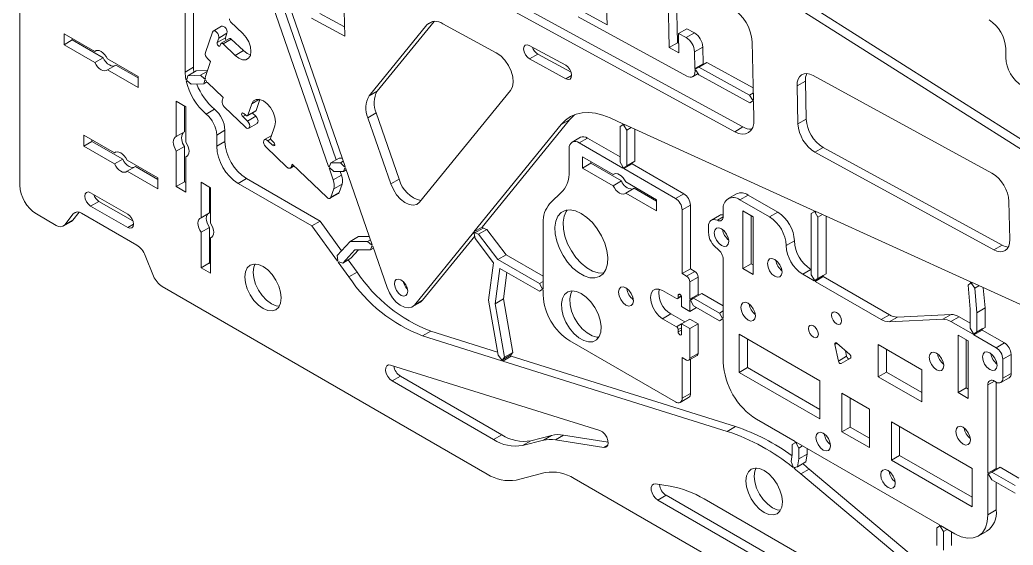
# Model space of a CAD drawing. Header units: millimetres. Extents: x 0 to 415, y 0 to 292.
# Drawn here: x 331.24 to 352.47, y 116.66 to 127.9 of the extents above; entities that cross this region are included whole.
import ezdxf

# ---------------------------------------------------------------- set-up
doc = ezdxf.new("R2010")
doc.units = ezdxf.units.MM

msp = doc.modelspace()

# ---------------------------------------------------------------- linework, layer by layer
at = {"color": 7, "linetype": 'Continuous', "lineweight": 15}
for p, q in [((334.948, 131.228), (334.948, 126.884)), ((334.7712, 131.126), (334.7712, 126.7819)), ((337.5049, 130.6263), (346.6923, 125.6092)), ((337.3281, 130.5243), (346.5155, 125.5072)), ((338.1798, 127.5474), (338.1332, 129.5659)), ((353.5356, 124.5564), (345.6885, 129.5374)), ((353.4755, 124.8088), (345.8653, 129.6394)), ((345.1188, 127.3078), (345.0911, 128.5073)), ((345.2956, 127.4098), (345.2679, 128.6093)), ((331.2356, 128.2993), (331.2356, 124.3597)), ((337.8355, 124.7619), (336.5821, 128.3825)), ((337.9975, 124.9066), (336.8211, 128.3048)), ((336.9352, 128.3824), (338.1886, 124.7618)), ((337.6497, 128.0354), (338.1752, 127.7485)), ((343.2562, 128.0839), (343.7864, 127.7944)), ((343.7864, 127.7944), (343.7775, 128.1791)), ((335.7417, 127.8581), (335.9999, 127.6096)), ((337.473, 127.9334), (338.1798, 127.5474)), ((340.0884, 127.8674), (338.8758, 126.3773)), ((343.1718, 127.9626), (345.4959, 126.6934)), ((335.3525, 127.6388), (335.2014, 127.2032)), ((335.5463, 127.7629), (335.3696, 127.6609)), ((335.6634, 127.6117), (335.4866, 127.5097)), ((335.6298, 127.5149), (335.6634, 127.6117)), ((339.9318, 127.7902), (338.699, 126.2752)), ((341.4193, 127.1929), (340.2778, 127.8163)), ((345.3143, 127.6078), (345.4911, 127.7098)), ((345.3143, 127.6078), (345.3238, 127.1958)), ((345.4769, 127.519), (345.3143, 127.6078)), ((345.4769, 127.519), (345.6536, 127.6211)), ((345.6536, 127.6211), (345.4911, 127.7098)), ((332.8364, 127.2243), (332.1796, 127.6035)), ((332.1796, 127.6035), (332.1796, 127.3667)), ((332.3564, 127.4687), (332.1796, 127.3667)), ((332.3564, 127.4687), (332.3564, 127.5014)), ((332.3564, 127.4687), (333.0131, 127.0896)), ((335.6298, 127.5149), (335.4531, 127.4129)), ((335.4531, 127.4129), (335.4866, 127.5097)), ((335.7189, 127.5001), (335.5421, 127.3981)), ((335.7551, 127.4891), (335.5783, 127.387)), ((335.7551, 127.4891), (336.0133, 127.2405)), ((345.1188, 127.3078), (345.2956, 127.4098)), ((345.3191, 127.3969), (345.2956, 127.4098)), ((346.9189, 126.1762), (346.89, 127.4265)), ((332.8364, 126.9875), (332.1796, 127.3667)), ((332.8691, 127.2432), (332.8364, 127.2243)), ((335.5336, 127.387), (335.5201, 127.3483)), ((335.5783, 127.387), (335.8365, 127.1384)), ((336.0133, 127.2405), (335.8365, 127.1384)), ((342.1253, 127.3532), (342.9029, 126.9286)), ((345.3238, 127.1958), (345.1188, 127.3078)), ((345.6583, 127.2157), (345.8351, 127.3178)), ((345.6666, 126.8601), (345.6583, 127.2157)), ((345.8433, 126.9621), (345.8351, 127.3178)), ((352.3085, 127.096), (352.3084, 127.2872)), ((333.0131, 127.0896), (332.8364, 126.9875)), ((333.7636, 126.6891), (333.1068, 127.0682)), ((335.3132, 127.0095), (335.2013, 126.6868)), ((335.2461, 127.0741), (335.3132, 127.0095)), ((342.132, 127.0637), (342.3088, 127.1657)), ((342.132, 127.0637), (342.9095, 126.6391)), ((342.3088, 127.1657), (343.0188, 126.778)), ((345.923, 126.9881), (345.7462, 126.886)), ((346.9126, 126.4477), (345.923, 126.9881)), ((333.1068, 126.8314), (333.2836, 126.9335)), ((333.7636, 126.4523), (333.1068, 126.8314)), ((333.2836, 126.9335), (333.7636, 126.6564)), ((334.948, 126.884), (334.7712, 126.7819)), ((335.0041, 126.8053), (334.8273, 126.7032)), ((335.2458, 126.8152), (335.0041, 126.8053)), ((335.0988, 126.7144), (335.2389, 126.7953)), ((345.8433, 126.9621), (345.6666, 126.8601)), ((345.6666, 126.8601), (345.6878, 126.8485)), ((345.6671, 126.8353), (345.6883, 126.8237)), ((345.6679, 126.8037), (345.6671, 126.8353)), ((345.7462, 126.886), (345.6878, 126.8485)), ((345.6883, 126.8237), (345.75, 126.7206)), ((345.7462, 126.886), (346.8359, 126.2909)), ((345.8433, 126.9621), (345.8612, 126.9524)), ((333.7636, 126.6891), (333.7636, 126.4523)), ((334.807, 126.6374), (334.7859, 126.6253)), ((334.8035, 126.626), (334.7859, 126.6253)), ((334.8118, 126.5985), (334.7913, 126.5977)), ((334.8273, 126.7032), (334.8035, 126.626)), ((334.8127, 126.5961), (334.8118, 126.5985)), ((334.8127, 126.5961), (334.8941, 126.5207)), ((334.8273, 126.7032), (335.0988, 126.7144)), ((335.1801, 126.639), (335.0988, 126.7144)), ((335.1655, 126.5319), (335.1895, 126.6095)), ((335.2336, 126.5712), (335.1655, 126.5319)), ((335.1985, 126.6496), (335.1801, 126.639)), ((335.1801, 126.639), (335.1809, 126.6368)), ((335.1989, 126.6472), (335.1809, 126.6368)), ((335.2009, 126.637), (335.1809, 126.6368)), ((335.2101, 126.6096), (335.1895, 126.6095)), ((335.246, 126.5577), (335.5814, 126.2349)), ((345.6161, 126.6837), (345.732, 126.7506)), ((345.75, 126.7206), (346.8398, 126.1255)), ((348.026, 126.5888), (347.8492, 126.4867)), ((348.026, 126.5888), (348.0447, 125.7768)), ((352.0156, 124.6199), (348.193, 126.7074)), ((334.8941, 126.5207), (335.1655, 126.5319)), ((338.699, 126.2752), (338.8758, 126.3773)), ((339.7814, 123.9968), (341.7267, 126.3874)), ((346.8359, 126.2909), (346.9151, 126.3367)), ((347.8492, 126.4867), (347.8679, 125.6747)), ((334.7853, 126.0421), (334.5803, 126.1604)), ((334.5803, 126.1604), (334.5803, 125.4021)), ((335.559, 126.1704), (335.5814, 126.2349)), ((336.2847, 125.9592), (336.3674, 126.1976)), ((346.8976, 126.1878), (346.8359, 126.2909)), ((346.8398, 126.1255), (346.8982, 126.163)), ((346.9016, 126.1612), (346.8398, 126.1255)), ((346.8976, 126.1878), (346.9183, 126.1997)), ((346.8976, 126.1878), (346.9189, 126.1762)), ((346.8982, 126.163), (346.9194, 126.1514)), ((346.9282, 125.7719), (346.9194, 126.1514)), ((334.757, 126.0584), (334.757, 125.5041)), ((334.7853, 125.2837), (334.7853, 126.0421)), ((335.219, 125.8845), (335.3958, 125.9866)), ((336.0564, 125.6055), (335.6037, 126.0413)), ((336.0994, 125.8461), (336.2762, 125.9482)), ((336.1079, 125.8572), (336.1941, 126.1056)), ((336.2847, 125.9592), (336.1079, 125.8572)), ((336.0006, 125.8314), (336.1012, 125.7345)), ((336.023, 125.8959), (336.0632, 125.8572)), ((336.1012, 125.7345), (336.278, 125.8366)), ((336.2048, 125.907), (336.278, 125.8366)), ((338.8537, 125.9071), (338.677, 125.8051)), ((338.677, 125.8051), (339.1673, 124.3888)), ((338.8537, 125.9071), (339.3441, 124.4908)), ((341.1187, 123.4661), (342.9866, 125.7615)), ((342.8098, 125.6595), (342.9866, 125.7615)), ((343.8528, 125.8018), (344.1255, 125.6776)), ((347.8679, 125.6747), (348.0447, 125.7768)), ((334.757, 125.5041), (334.5803, 125.4021)), ((335.6197, 125.5379), (335.4429, 125.4358)), ((335.6197, 125.5379), (335.6197, 125.2991)), ((336.1288, 125.5834), (336.3056, 125.6854)), ((336.5976, 125.3858), (336.6838, 125.6343)), ((340.9419, 123.364), (342.8098, 125.6595)), ((344.1255, 125.6544), (344.0654, 125.6197)), ((344.0654, 125.6197), (344.0654, 124.858)), ((344.1255, 125.6544), (344.1255, 125.6776)), ((344.1467, 125.6421), (344.1467, 125.6679)), ((344.1467, 125.6679), (348.2125, 123.8167)), ((344.1467, 125.6421), (344.1717, 125.6566)), ((344.2068, 125.538), (344.1467, 125.6421)), ((344.3061, 125.5954), (344.2068, 125.538)), ((344.2068, 125.538), (344.2068, 124.7763)), ((344.3836, 124.8784), (344.3836, 125.5601)), ((346.5155, 125.5072), (346.6923, 125.6092)), ((332.6004, 125.1962), (332.6004, 125.433)), ((333.2571, 125.0539), (332.6004, 125.433)), ((332.7771, 125.2983), (332.6004, 125.1962)), ((332.7771, 125.331), (332.7771, 125.2983)), ((332.7771, 125.2983), (333.4339, 124.9191)), ((335.4429, 125.4358), (335.4429, 125.197)), ((335.6197, 125.2991), (335.4429, 125.197)), ((336.6096, 125.4205), (336.4648, 125.3369)), ((336.5372, 125.3148), (336.6378, 125.218)), ((336.6199, 125.3213), (336.6602, 125.2825)), ((343.2165, 125.3865), (343.0397, 125.2844)), ((343.3665, 125.3716), (343.1897, 125.2696)), ((343.3665, 125.3716), (344.0654, 124.9682)), ((333.2571, 124.8171), (332.6004, 125.1962)), ((333.2898, 125.0728), (333.2571, 125.0539)), ((334.757, 125.1918), (334.5803, 125.0898)), ((334.5803, 125.0898), (334.5803, 124.3314)), ((334.757, 125.1918), (334.757, 124.4334)), ((336.9452, 124.75), (336.4924, 125.1858)), ((342.9776, 124.6466), (342.9776, 125.1471)), ((344.1255, 124.7294), (343.1897, 125.2696)), ((348.4077, 125.1701), (348.2309, 125.0681)), ((348.2309, 125.0681), (352.0534, 122.9807)), ((348.4077, 125.1701), (352.2302, 123.0827)), ((333.4339, 124.9191), (333.2571, 124.8171)), ((334.1843, 124.5186), (333.5276, 124.8978)), ((334.818, 124.9903), (334.7853, 124.9714)), ((334.7853, 124.213), (334.7853, 124.9714)), ((338.0581, 124.9416), (337.8814, 124.8395)), ((338.0581, 124.9416), (338.1264, 124.9415)), ((338.089, 124.8394), (338.1496, 124.8744)), ((343.9181, 124.5878), (343.2614, 124.9669)), ((343.2614, 124.7301), (343.2614, 124.9669)), ((343.4382, 124.8649), (343.4382, 124.8322)), ((344.0654, 124.858), (344.1255, 124.7539)), ((344.2068, 124.7763), (344.3836, 124.8784)), ((344.3836, 124.8784), (344.3235, 124.8437)), ((333.7043, 124.763), (333.5276, 124.661)), ((334.1843, 124.2818), (333.5276, 124.661)), ((333.7043, 124.763), (334.1843, 124.4859)), ((337.0176, 124.7279), (337.0984, 124.7746)), ((337.0346, 124.7499), (337.057, 124.8145)), ((337.057, 124.8145), (337.7948, 124.1042)), ((337.8592, 124.7756), (337.8355, 124.7619)), ((337.8355, 124.7619), (337.8545, 124.7619)), ((337.845, 124.7346), (337.8639, 124.7346)), ((337.9346, 124.4758), (337.845, 124.7346)), ((337.8814, 124.8395), (337.8545, 124.7619)), ((337.8639, 124.7346), (337.9446, 124.6569)), ((338.089, 124.8394), (337.8814, 124.8395)), ((338.1522, 124.6569), (337.9446, 124.6569)), ((338.1113, 124.5778), (338.084, 124.6569)), ((338.1696, 124.7618), (338.089, 124.8394)), ((338.1522, 124.6569), (338.1791, 124.7344)), ((338.2128, 124.6919), (338.1522, 124.6569)), ((338.1696, 124.7618), (338.1854, 124.771)), ((338.1696, 124.7618), (338.1886, 124.7618)), ((338.1791, 124.7344), (338.1981, 124.7344)), ((338.1981, 124.7344), (338.7697, 123.0833)), ((343.4382, 124.8322), (343.2614, 124.7301)), ((343.9181, 124.351), (343.2614, 124.7301)), ((343.4382, 124.8322), (344.0949, 124.453)), ((344.1255, 124.7294), (344.1255, 124.7539)), ((344.3235, 124.8437), (344.1467, 124.7416)), ((344.1467, 124.7171), (344.3235, 124.8192)), ((344.1467, 124.7416), (344.2068, 124.7763)), ((344.1467, 124.7171), (344.1467, 124.7416)), ((345.2519, 124.0791), (344.1467, 124.7171)), ((344.3235, 124.8192), (344.3235, 124.8437)), ((344.3235, 124.8192), (345.4287, 124.1812)), ((334.1843, 124.2818), (334.1843, 124.5186)), ((334.757, 124.4334), (334.5803, 124.3314)), ((334.757, 124.4334), (334.7853, 124.4171)), ((335.1092, 124.4262), (335.1092, 123.6678)), ((335.1092, 124.4262), (335.3142, 124.3078)), ((336.0793, 124.503), (335.9026, 124.4009)), ((336.0793, 124.503), (337.6521, 123.595)), ((337.9346, 124.4758), (338.1113, 124.5778)), ((339.1673, 124.3888), (339.3441, 124.4908)), ((343.9509, 124.6067), (343.9181, 124.5878)), ((344.0949, 124.453), (343.9181, 124.351)), ((344.8453, 124.0525), (344.1886, 124.4317)), ((334.5803, 124.3314), (334.7853, 124.213)), ((335.286, 123.7699), (335.286, 124.3241)), ((335.3142, 124.3078), (335.3142, 123.5494)), ((335.9026, 124.4009), (337.4753, 123.493)), ((337.8843, 124.1042), (337.946, 124.2822)), ((338.1228, 124.3842), (337.946, 124.2822)), ((338.0611, 124.2063), (338.1228, 124.3842)), ((342.5605, 123.9636), (342.8406, 124.2427)), ((344.3654, 124.2969), (344.1886, 124.1949)), ((344.3654, 124.2969), (344.8453, 124.0198)), ((332.7485, 124.2008), (333.5412, 123.7432)), ((332.7485, 123.915), (332.9253, 124.0171)), ((333.653, 123.5969), (332.9253, 124.0171)), ((337.8672, 124.0822), (338.044, 124.1842)), ((337.8843, 124.1042), (338.0611, 124.2063)), ((344.8453, 123.8157), (344.1886, 124.1949)), ((344.8453, 123.8157), (344.8453, 124.0525)), ((345.2519, 124.0791), (345.4287, 124.1812)), ((346.5531, 124.1765), (346.3763, 124.0744)), ((346.8031, 124.1517), (346.6263, 124.0497)), ((347.2627, 123.6823), (346.6263, 124.0497)), ((347.4395, 123.7843), (346.8031, 124.1517)), ((352.3973, 123.2013), (352.3786, 124.0133)), ((333.5412, 123.4574), (332.7485, 123.915)), ((345.5701, 123.9362), (345.3933, 123.8342)), ((345.3933, 122.4705), (345.3933, 123.8342)), ((345.5701, 122.5726), (345.5701, 123.9362)), ((346.2728, 123.8455), (346.2728, 123.7005)), ((346.6935, 123.8108), (346.6935, 122.5778)), ((346.9127, 123.6843), (346.6935, 123.8108)), ((348.2125, 123.7935), (348.1524, 123.7588)), ((348.2125, 123.7935), (348.2125, 123.8167)), ((348.2337, 123.8071), (351.5564, 122.2942)), ((348.2337, 123.7813), (348.2337, 123.8071)), ((348.2337, 123.7813), (348.2587, 123.7957)), ((331.5892, 123.7473), (332.0139, 123.5021)), ((332.1639, 123.4873), (332.3407, 123.5893)), ((332.1944, 123.5142), (332.3756, 123.7486)), ((332.1944, 123.5142), (332.3712, 123.6163)), ((332.3712, 123.6163), (332.5009, 123.7841)), ((332.5561, 123.7607), (333.7336, 123.0809)), ((335.286, 123.7699), (335.1092, 123.6678)), ((337.6521, 123.595), (337.4753, 123.493)), ((337.6521, 123.595), (338.1139, 122.9588)), ((346.1935, 123.7174), (346.0167, 123.6154)), ((346.8703, 123.7088), (346.8703, 122.6799)), ((346.9127, 122.4513), (346.9127, 123.6843)), ((347.2627, 123.6823), (347.4395, 123.7843)), ((348.1524, 123.7588), (348.1524, 122.4461)), ((348.2938, 123.6772), (348.2337, 123.7813)), ((348.3931, 123.7345), (348.2938, 123.6772)), ((348.2938, 123.6772), (348.2938, 122.3644)), ((348.4706, 122.4665), (348.4706, 123.6992)), ((335.1092, 123.3555), (335.286, 123.4575)), ((335.286, 122.6992), (335.286, 123.4575)), ((337.4753, 123.493), (338.0237, 122.7373)), ((340.9419, 123.364), (341.1187, 123.4661)), ((340.9599, 123.3404), (340.9419, 123.364)), ((340.9599, 123.3404), (341.1366, 123.4425)), ((341.2196, 123.4155), (341.0429, 123.3135)), ((341.1366, 123.4425), (341.1187, 123.4661)), ((341.1366, 123.4425), (341.2196, 123.4155)), ((341.6321, 122.8719), (341.2196, 123.4155)), ((342.4235, 122.1427), (342.4235, 123.5596)), ((345.9546, 123.478), (345.9546, 123.3555)), ((335.1092, 123.3555), (335.1092, 122.5971)), ((335.3142, 123.2371), (335.3469, 123.256)), ((335.3142, 123.2371), (335.3142, 122.4787)), ((338.2979, 123.161), (338.0203, 122.856)), ((338.4747, 123.2631), (338.2979, 123.161)), ((338.6701, 123.1609), (338.2979, 123.161)), ((338.4747, 123.2631), (338.7075, 123.263)), ((338.6701, 123.1609), (338.7307, 123.1959)), ((338.7507, 123.0833), (338.6701, 123.1609)), ((339.6687, 121.7993), (340.9305, 123.35)), ((339.8455, 121.9014), (340.9582, 123.2688)), ((340.9484, 123.3265), (340.9305, 123.35)), ((340.9484, 123.3264), (340.9484, 123.3265)), ((340.9484, 123.3264), (340.9665, 123.2201)), ((341.0429, 123.3135), (340.9599, 123.3404)), ((340.9665, 123.2201), (341.3585, 122.7034)), ((341.0429, 123.3135), (341.4553, 122.7698)), ((347.7931, 123.1719), (347.6163, 123.0699)), ((338.3937, 122.9785), (338.1368, 122.6961)), ((338.3136, 122.7981), (338.4776, 122.9784)), ((338.7333, 122.9783), (338.3937, 122.9785)), ((338.7333, 122.9783), (338.7602, 123.0559)), ((338.7939, 123.0133), (338.7333, 122.9783)), ((338.7507, 123.0833), (338.7665, 123.0924)), ((338.7697, 123.0833), (338.7507, 123.0833)), ((338.7792, 123.0559), (338.7602, 123.0559)), ((338.7792, 123.0559), (339.0853, 122.1717)), ((352.0534, 122.9807), (352.2302, 123.0827)), ((333.9141, 122.8604), (334.0953, 122.4169)), ((338.0203, 122.856), (338.0357, 122.7505)), ((338.0358, 122.7505), (338.0237, 122.7373)), ((338.0358, 122.7505), (338.0357, 122.7505)), ((338.0533, 122.7265), (338.0412, 122.7133)), ((338.0412, 122.7133), (338.0599, 122.7241)), ((338.0533, 122.7265), (338.1368, 122.6961)), ((338.1368, 122.6961), (338.3136, 122.7981)), ((338.255, 122.7643), (338.4458, 122.5014)), ((341.6321, 122.8719), (341.4553, 122.7698)), ((341.4553, 122.7698), (342.3422, 122.2579)), ((342.4235, 122.415), (341.6321, 122.8719)), ((346.2728, 122.7656), (346.2728, 121.5106)), ((335.286, 122.6992), (335.1092, 122.5971)), ((335.1092, 122.5971), (335.3142, 122.4787)), ((335.3142, 122.6828), (335.286, 122.6992)), ((338.0412, 122.7133), (338.269, 122.3994)), ((341.3585, 122.7034), (341.2538, 121.9028)), ((341.4964, 122.5829), (341.3975, 121.8268)), ((341.4964, 122.5829), (342.3422, 122.0946)), ((345.5701, 122.5726), (345.3933, 122.4705)), ((345.4853, 122.4175), (345.662, 122.5195)), ((345.5701, 122.5726), (345.662, 122.5195)), ((346.8703, 122.6799), (346.6935, 122.5778)), ((346.6935, 122.5778), (346.9127, 122.4513)), ((346.8703, 122.6799), (346.9127, 122.6554)), ((348.1466, 122.5596), (347.9698, 122.4575)), ((348.1524, 122.5563), (348.1466, 122.5596)), ((338.4458, 122.5014), (338.269, 122.3994)), ((341.5742, 121.9288), (341.6483, 122.4951)), ((342.3422, 122.2579), (342.4235, 122.3048)), ((345.3933, 122.4705), (345.4853, 122.4175)), ((345.7327, 122.397), (345.556, 122.295)), ((345.7327, 122.0265), (345.7327, 122.397)), ((348.2125, 122.3175), (347.9698, 122.4575)), ((348.1524, 122.4461), (348.2125, 122.342)), ((348.2125, 122.3175), (348.2125, 122.342)), ((348.4105, 122.4318), (348.2337, 122.3297)), ((348.2337, 122.3052), (348.4105, 122.4073)), ((348.2337, 122.3297), (348.2938, 122.3644)), ((348.2337, 122.3052), (348.2337, 122.3297)), ((349.6482, 121.4886), (348.2337, 122.3052)), ((348.2938, 122.3644), (348.4706, 122.4665)), ((348.4706, 122.4665), (348.4105, 122.4318)), ((348.4105, 122.4073), (348.4105, 122.4318)), ((349.8249, 121.5907), (348.4105, 122.4073)), ((334.2758, 122.1964), (341.2283, 118.1828)), ((342.4013, 122.1555), (342.3422, 122.2579)), ((342.4033, 122.1299), (342.3422, 122.0946)), ((342.3422, 122.0946), (342.4023, 122.1293)), ((342.4235, 122.1684), (342.4013, 122.1555)), ((342.4235, 122.1427), (342.4013, 122.1555)), ((342.4235, 122.1182), (342.4023, 122.1304)), ((342.4023, 122.1304), (342.4023, 122.1293)), ((342.4023, 122.1293), (342.4033, 122.1299)), ((342.4235, 122.0114), (342.4235, 122.1182)), ((345.2731, 121.9379), (344.9761, 122.1094)), ((345.556, 121.9244), (345.556, 122.295)), ((351.5586, 122.2685), (351.5052, 122.2231)), ((351.5052, 122.2231), (351.5501, 121.7079)), ((351.5586, 122.2685), (351.5564, 122.2942)), ((351.5775, 122.2846), (354.1975, 121.0917)), ((351.5797, 122.259), (351.5775, 122.2846)), ((351.5797, 122.259), (351.6036, 122.2727)), ((351.5797, 122.259), (351.6036, 122.2727)), ((351.6458, 122.1591), (351.5797, 122.259)), ((351.5797, 122.259), (351.5797, 122.259)), ((351.7372, 122.2119), (351.6458, 122.1591)), ((351.6458, 122.1591), (351.6915, 121.6349)), ((351.8683, 121.737), (351.8306, 122.1694)), ((339.6687, 121.7993), (339.8455, 121.9014)), ((339.8, 121.8623), (339.8455, 121.9014)), ((341.2538, 121.9028), (341.4601, 120.7284)), ((341.5742, 121.9288), (341.3975, 121.8268)), ((341.7748, 120.7867), (341.5742, 121.9288)), ((345.2981, 121.9355), (345.3772, 121.9811)), ((345.3085, 122.0073), (345.3085, 121.9583)), ((345.3792, 121.9665), (345.3792, 121.7642)), ((345.7327, 122.0265), (345.556, 121.9244)), ((345.5772, 121.9122), (345.556, 121.9244)), ((345.5772, 121.8877), (345.556, 121.8999)), ((345.556, 121.6622), (345.556, 121.8999)), ((345.6373, 121.9469), (345.5772, 121.9122)), ((345.5772, 121.8877), (345.6373, 121.7836)), ((345.8141, 122.049), (345.6373, 121.9469)), ((346.1915, 121.627), (345.6373, 121.9469)), ((345.754, 122.0143), (345.7327, 122.0265)), ((345.8141, 122.049), (346.2728, 121.7842)), ((339.6232, 121.7602), (339.8, 121.8623)), ((341.3975, 121.8268), (341.598, 120.6847)), ((345.3792, 121.7642), (345.556, 121.6622)), ((345.7018, 121.7464), (345.556, 121.6622)), ((346.1915, 121.4637), (345.6373, 121.7836)), ((346.1915, 121.627), (346.2728, 121.6739)), ((351.5501, 121.7079), (351.5501, 121.3011)), ((351.8683, 121.737), (351.6915, 121.6349)), ((351.8683, 121.3215), (351.8683, 121.737)), ((345.1529, 121.6072), (344.9761, 121.5051)), ((345.2731, 121.3337), (344.9761, 121.5051)), ((345.1529, 121.6072), (345.4483, 121.4367)), ((345.556, 121.4988), (345.3792, 121.3968)), ((345.7327, 121.3968), (345.556, 121.4988)), ((346.2516, 121.5229), (346.1915, 121.627)), ((346.1915, 121.4637), (346.2516, 121.4984)), ((346.2516, 121.4984), (346.1915, 121.4637)), ((346.2728, 121.5351), (346.2516, 121.5229)), ((346.2728, 121.5106), (346.2516, 121.5229)), ((346.2728, 121.4861), (346.2516, 121.4984)), ((346.2728, 121.4861), (346.2728, 120.5793)), ((349.6482, 121.4886), (349.8249, 121.5907)), ((349.9931, 121.5428), (349.8163, 121.4407)), ((350.9671, 121.4947), (349.8163, 121.4407)), ((351.1438, 121.5967), (349.9931, 121.5428)), ((350.9671, 121.4947), (351.1438, 121.5967)), ((351.312, 121.5488), (351.1352, 121.4467)), ((351.5501, 121.4113), (351.312, 121.5488)), ((351.6915, 121.6349), (351.6915, 121.2195)), ((340.0215, 121.2403), (339.8448, 121.1382)), ((340.0215, 121.2403), (341.4487, 120.7929)), ((345.3085, 121.2724), (345.3085, 121.2235)), ((345.3792, 121.3968), (345.3792, 121.1826)), ((345.3792, 121.3968), (345.556, 121.2947)), ((345.7327, 121.3968), (345.556, 121.2947)), ((345.556, 120.6619), (345.556, 121.2947)), ((345.7327, 120.764), (345.7327, 121.3968)), ((351.6102, 121.1725), (351.1352, 121.4467)), ((351.5501, 121.3011), (351.6102, 121.197)), ((351.6314, 121.1848), (351.8082, 121.2868)), ((351.6314, 121.1603), (351.8082, 121.2623)), ((351.6915, 121.2195), (351.8683, 121.3215)), ((351.8683, 121.3215), (351.8082, 121.2868)), ((351.8082, 121.2623), (351.8082, 121.2868)), ((352.2832, 120.9881), (351.8082, 121.2623)), ((339.8448, 121.1382), (341.5369, 120.6078)), ((342.9892, 121.0316), (345.2519, 119.7253)), ((346.6122, 121.1754), (346.6122, 120.3589)), ((348.3375, 120.1794), (346.6122, 121.1754)), ((346.789, 121.0734), (346.789, 120.4609)), ((351.5089, 121.031), (351.2897, 121.1575)), ((351.2897, 121.1575), (351.2897, 119.9245)), ((351.4665, 121.0554), (351.4665, 120.0266)), ((351.5089, 119.798), (351.5089, 121.031)), ((351.6102, 121.1725), (351.6102, 121.197)), ((351.6314, 121.1848), (351.6915, 121.2195)), ((351.6314, 121.1603), (351.6314, 121.1848)), ((352.1064, 120.8861), (351.6314, 121.1603)), ((348.6594, 120.9574), (348.7326, 120.5997)), ((348.9759, 120.7402), (348.7027, 120.9824)), ((348.9094, 120.7017), (348.885, 120.8208)), ((349.582, 120.2636), (349.582, 120.952)), ((349.582, 120.952), (350.5154, 120.4131)), ((349.7588, 120.3657), (349.7588, 120.8499)), ((352.1064, 120.8861), (352.2832, 120.9881)), ((341.4601, 120.7284), (341.5319, 120.6345)), ((341.5321, 120.6344), (341.5319, 120.6345)), ((341.5321, 120.6344), (341.5369, 120.6078)), ((341.7295, 120.7302), (341.5528, 120.6281)), ((341.5528, 120.6281), (341.598, 120.6847)), ((341.5528, 120.6281), (341.5575, 120.6013)), ((341.5575, 120.6013), (341.7343, 120.7033)), ((341.5575, 120.6013), (346.3582, 119.0963)), ((341.598, 120.6847), (341.7748, 120.7867)), ((341.7748, 120.7867), (341.7295, 120.7302)), ((341.7295, 120.7302), (341.7343, 120.7033)), ((341.7343, 120.7033), (346.5349, 119.1984)), ((345.3933, 120.6741), (345.4853, 120.6211)), ((345.3933, 119.807), (345.3933, 120.6741)), ((345.5353, 120.6161), (345.712, 120.7182)), ((345.556, 120.6619), (345.7327, 120.764)), ((345.5701, 119.909), (345.5701, 120.6363)), ((348.7326, 120.5997), (348.9094, 120.7017)), ((348.7917, 120.5472), (348.9917, 120.6627)), ((352.4246, 120.7432), (352.2478, 120.6411)), ((352.2478, 120.2329), (352.2478, 120.6411)), ((352.4246, 120.3349), (352.4246, 120.7432)), ((343.6367, 119.1119), (339.1619, 120.5147)), ((346.789, 120.4609), (346.6122, 120.3589)), ((346.789, 120.4609), (348.3375, 119.567)), ((350.5154, 120.4131), (350.5154, 119.7248)), ((339.3702, 120.2761), (339.1934, 120.174)), ((339.3702, 120.2761), (341.5401, 119.0234)), ((346.6122, 120.3589), (348.3375, 119.3629)), ((348.3375, 119.3629), (348.3375, 120.1794)), ((349.582, 120.2636), (349.7588, 120.3657)), ((350.5154, 119.7248), (349.582, 120.2636)), ((350.5154, 119.9289), (349.7588, 120.3657)), ((352.2064, 120.1413), (352.3832, 120.2433)), ((352.2478, 120.2329), (352.4246, 120.3349)), ((339.1934, 120.174), (341.3633, 118.9214)), ((351.4665, 120.0266), (351.2897, 119.9245)), ((351.4665, 120.0266), (351.5089, 120.0021)), ((351.9296, 118.2027), (351.9296, 120.0899)), ((352.071, 120.1716), (352.1064, 120.1512)), ((352.1064, 118.3048), (352.1064, 120.1512)), ((345.3519, 119.7154), (345.5287, 119.8175)), ((345.3933, 119.807), (345.5701, 119.909)), ((349.3947, 119.5732), (348.8078, 119.912)), ((348.8078, 119.912), (348.8078, 119.0873)), ((348.9845, 119.81), (348.9845, 119.1894)), ((351.2897, 119.9245), (351.5089, 119.798)), ((349.3947, 118.7485), (349.3947, 119.5732)), ((346.9799, 119.3546), (347.8055, 118.8779)), ((346.3582, 119.0963), (346.5349, 119.1984)), ((348.9845, 119.1894), (348.8078, 119.0873)), ((348.9845, 119.1894), (349.3947, 118.9526)), ((351.5902, 118.3017), (349.8649, 119.2977)), ((349.8649, 119.2977), (349.8649, 118.4811)), ((350.0417, 119.1956), (350.0417, 118.5832)), ((341.3633, 118.9214), (341.5401, 119.0234)), ((341.983, 118.7944), (342.4255, 118.9069)), ((342.1598, 118.8965), (342.6023, 119.0089)), ((342.4255, 118.9069), (342.6023, 119.0089)), ((342.8593, 119.0175), (342.6825, 118.9155)), ((342.6825, 118.9155), (343.7166, 118.7531)), ((342.8593, 119.0175), (343.809, 118.8684)), ((348.8078, 119.0873), (349.3947, 118.7485)), ((342.1598, 118.8965), (341.983, 118.7944)), ((347.8055, 118.8535), (347.7454, 118.8187)), ((347.7454, 118.8187), (347.7454, 118.6013)), ((347.8055, 118.8779), (347.8055, 118.8535)), ((347.8267, 118.8657), (350.8959, 117.0939)), ((347.8267, 118.8657), (347.8267, 118.8412)), ((347.8267, 118.8412), (347.8479, 118.8535)), ((347.8868, 118.7371), (347.8267, 118.8412)), ((347.9682, 118.7841), (347.8868, 118.7371)), ((347.8868, 118.7371), (347.8868, 118.5055)), ((348.0636, 118.6076), (348.0636, 118.729)), ((347.7454, 118.6013), (347.7202, 118.4484)), ((347.8868, 118.5055), (347.8596, 118.3401)), ((348.0636, 118.6076), (347.8868, 118.5055)), ((348.0363, 118.4421), (348.0636, 118.6076)), ((350.0417, 118.5832), (349.8649, 118.4811)), ((349.8649, 118.4811), (351.5902, 117.4851)), ((350.0417, 118.5832), (351.5902, 117.6892)), ((347.7202, 118.4484), (347.7691, 118.34)), ((347.7691, 118.34), (347.7663, 118.3226)), ((347.7871, 118.3062), (347.8364, 118.3346)), ((347.79, 118.3237), (347.7871, 118.3062)), ((347.79, 118.3237), (347.8596, 118.3401)), ((347.8596, 118.3401), (348.0363, 118.4421)), ((348.1097, 118.2893), (347.9329, 118.1872)), ((348.1097, 118.2893), (350.7036, 116.1076)), ((351.5902, 117.4851), (351.5902, 118.3017)), ((352.1064, 118.3048), (351.9296, 118.2027)), ((352.1877, 118.3272), (352.0109, 118.2252)), ((352.1276, 118.2925), (352.1064, 118.3048)), ((352.1877, 118.3272), (352.5919, 118.0939)), ((342.4664, 118.213), (341.848, 118.0558)), ((351.205, 113.3991), (343.0861, 118.086)), ((347.9329, 118.1872), (350.7118, 115.85)), ((351.9508, 118.1905), (351.9296, 118.2027)), ((351.9508, 118.166), (351.9296, 118.1782)), ((351.9296, 117.3137), (351.9296, 118.1782)), ((352.0109, 118.2252), (351.9508, 118.1905)), ((351.9508, 118.166), (352.0109, 118.0619)), ((352.5106, 117.9367), (352.0109, 118.2252)), ((352.5106, 117.7734), (352.0109, 118.0619)), ((345.1398, 117.9214), (344.8242, 117.971)), ((352.1064, 117.4157), (352.1064, 118.0068)), ((345.0493, 117.7284), (344.8725, 117.6263)), ((345.0493, 117.7284), (349.5555, 115.127)), ((348.4257, 116.1723), (345.8654, 117.6503)), ((344.8725, 117.6263), (349.4186, 115.0019)), ((351.9296, 117.3137), (352.1064, 117.4157)), ((350.8959, 117.0694), (350.8358, 117.0347)), ((350.8358, 117.0347), (350.8358, 116.6538)), ((350.8959, 117.0939), (350.8959, 117.0694)), ((350.9171, 117.0817), (351.2225, 116.9054)), ((350.9171, 117.0817), (350.9171, 117.0572)), ((350.9383, 117.0694), (350.9171, 117.0572)), ((350.9772, 116.9531), (350.9171, 117.0572)), ((351.0585, 117), (350.9772, 116.9531)), ((350.9772, 116.9531), (350.9772, 116.5525)), ((351.154, 116.6545), (351.154, 116.9449)), ((351.7225, 116.8558), (351.8993, 116.9579))]:
    msp.add_line(p, q, dxfattribs=at)
at = {"color": 8, "linetype": 'Continuous', "lineweight": 15}
for p, q in [((340.0608, 127.8646), (339.9318, 127.7902)), ((345.6679, 126.8037), (345.692, 126.8176)), ((342.9095, 126.6391), (343.0299, 126.7086)), ((336.3573, 126.1998), (336.1941, 126.1056)), ((336.0565, 125.8636), (336.0006, 125.8314)), ((336.6003, 125.3513), (336.5372, 125.3148)), ((336.6825, 125.2438), (336.6378, 125.218)), ((337.0346, 124.7499), (337.0905, 124.7822)), ((332.4447, 123.7885), (332.3756, 123.7486)), ((346.1455, 123.6115), (346.2721, 123.6846)), ((333.5412, 123.4574), (333.6649, 123.5288)), ((345.3085, 122.0073), (345.3438, 122.0277)), ((345.3085, 121.9583), (345.3721, 121.9951)), ((345.3792, 121.3949), (345.2731, 121.3337)), ((345.3085, 121.2724), (345.3792, 121.3133)), ((345.3085, 121.2235), (345.3792, 121.2643)), ((348.6594, 120.9574), (348.7027, 120.9824)), ((352.0711, 120.1716), (351.9296, 120.0899)), ((343.7166, 118.7531), (343.8011, 118.8019))]:
    msp.add_line(p, q, dxfattribs=at)
at = {"color": 7, "linetype": 'Continuous', "lineweight": 15, "flags": 128}
for points in [[(335.4866, 127.5097), (335.4901, 127.5393), (335.4828, 127.5742), (335.4659, 127.6092), (335.4419, 127.6388), (335.4146, 127.6586), (335.388, 127.6655), (335.3662, 127.6586), (335.3525, 127.6388)], [(335.5463, 127.7629), (335.5647, 127.7676), (335.5914, 127.7606), (335.6187, 127.7408), (335.6427, 127.7112), (335.6596, 127.6763), (335.6669, 127.6413), (335.6634, 127.6117)], [(335.9999, 127.6096), (336.0716, 127.5252), (336.1282, 127.426), (336.1643, 127.3218), (336.1763, 127.2227), (336.1631, 127.1383), (336.1258, 127.0771), (336.0683, 127.0449), (335.996, 127.0449), (335.9162, 127.0771), (335.8365, 127.1384)], [(335.5201, 127.3483), (335.5133, 127.3384), (335.5024, 127.335), (335.4891, 127.3384), (335.4754, 127.3483), (335.4634, 127.3631), (335.455, 127.3806), (335.4513, 127.3981), (335.4531, 127.4129)], [(335.5783, 127.387), (335.5715, 127.3927), (335.5646, 127.3969), (335.5578, 127.3995), (335.5513, 127.4004), (335.5454, 127.3995), (335.5404, 127.3969), (335.5364, 127.3927), (335.5336, 127.387)], [(332.8364, 127.2243), (332.8634, 127.2413), (332.8961, 127.247), (332.9328, 127.241), (332.9716, 127.2238), (333.0104, 127.1963), (333.0471, 127.1598), (333.0798, 127.1163), (333.1068, 127.0682)], [(336.0133, 127.2405), (336.093, 127.1792), (336.1663, 127.1485)], [(341.4193, 127.1929), (341.5142, 127.1262), (341.6029, 127.0342), (341.6789, 126.9236), (341.7366, 126.8025), (341.772, 126.6797), (341.7823, 126.5642), (341.7668, 126.4643), (341.7267, 126.3874)], [(342.1253, 127.3532), (342.0782, 127.368), (342.0388, 127.3586), (342.0131, 127.3263), (342.005, 127.276), (342.0157, 127.2154), (342.0436, 127.1538), (342.0844, 127.1005), (342.132, 127.0637)], [(333.1068, 126.8314), (333.0798, 126.8144), (333.0471, 126.8088), (333.0104, 126.8147), (332.9716, 126.8319), (332.9328, 126.8595), (332.8961, 126.8959), (332.8634, 126.9394), (332.8364, 126.9875)], [(333.0131, 127.0896), (333.0401, 127.0415), (333.0729, 126.998), (333.1096, 126.9615), (333.1484, 126.934), (333.1871, 126.9168), (333.2239, 126.9108), (333.2509, 126.9146)], [(342.9095, 126.6391), (342.9566, 126.6242), (342.996, 126.6337), (343.0218, 126.666), (343.0299, 126.7163), (343.0192, 126.7768), (342.9913, 126.8385), (342.9504, 126.8917), (342.9029, 126.9286)], [(345.4959, 126.6934), (345.5303, 126.6786), (345.5632, 126.6722), (345.5933, 126.6746), (345.6195, 126.6857), (345.6407, 126.7051), (345.6562, 126.7319), (345.6654, 126.7652), (345.6679, 126.8037)], [(347.8492, 126.4867), (347.8541, 126.5637), (347.8724, 126.6303), (347.9034, 126.684), (347.9459, 126.7227), (347.9983, 126.7449), (348.0585, 126.7497), (348.1243, 126.7371), (348.193, 126.7074)], [(336.1941, 126.1056), (336.2313, 126.1669), (336.2889, 126.1991), (336.3611, 126.199), (336.441, 126.1668), (336.5206, 126.1055), (336.5923, 126.0212), (336.6489, 125.922), (336.685, 125.8178), (336.697, 125.7186), (336.6838, 125.6343)], [(336.0006, 125.8314), (335.9886, 125.8462), (335.9801, 125.8637), (335.9765, 125.8811), (335.9782, 125.8959), (335.9851, 125.9058), (335.996, 125.9093), (336.0093, 125.9058), (336.023, 125.8959)], [(342.8098, 125.6595), (342.9025, 125.7543), (343.009, 125.8284), (343.1279, 125.8806), (343.2578, 125.9103), (343.397, 125.9173), (343.5438, 125.9013), (343.6964, 125.8627), (343.8528, 125.8018)], [(336.0564, 125.6055), (336.0838, 125.5857), (336.1104, 125.5787), (336.1322, 125.5856), (336.1459, 125.6054), (336.1493, 125.635), (336.1421, 125.67), (336.1252, 125.7049), (336.1012, 125.7345)], [(336.0632, 125.8572), (336.07, 125.8515), (336.0769, 125.8473), (336.0837, 125.8447), (336.0902, 125.8438), (336.0961, 125.8447), (336.1011, 125.8473), (336.1051, 125.8515), (336.1079, 125.8572)], [(336.278, 125.8366), (336.3019, 125.807), (336.3188, 125.772), (336.3261, 125.7371), (336.3227, 125.7075), (336.309, 125.6877), (336.3056, 125.6854)], [(342.9866, 125.7615), (343.0793, 125.8564), (343.0937, 125.8683)], [(346.9282, 125.7719), (346.9223, 125.6795), (346.9003, 125.5996), (346.8631, 125.5352), (346.8121, 125.4888), (346.7492, 125.4621), (346.677, 125.4563), (346.5981, 125.4715), (346.5155, 125.5072)], [(334.5803, 125.4021), (334.5521, 125.3872), (334.5308, 125.3617), (334.5176, 125.3269), (334.5131, 125.2847), (334.5176, 125.2373), (334.5308, 125.1873), (334.5521, 125.1372), (334.5803, 125.0898)], [(334.7853, 124.9714), (334.8135, 124.9863), (334.8348, 125.0118), (334.848, 125.0466), (334.8525, 125.0888), (334.848, 125.1361), (334.8348, 125.1862), (334.8135, 125.2362), (334.7853, 125.2837)], [(336.5372, 125.3148), (336.5098, 125.3346), (336.4832, 125.3416), (336.4614, 125.3347), (336.4477, 125.3149), (336.4443, 125.2853), (336.4515, 125.2503), (336.4685, 125.2154), (336.4924, 125.1858)], [(336.6602, 125.2825), (336.6722, 125.2677), (336.6806, 125.2503), (336.6843, 125.2328), (336.6825, 125.218), (336.6757, 125.2081), (336.6648, 125.2046), (336.6515, 125.2081), (336.6378, 125.218)], [(333.2571, 125.0539), (333.2841, 125.0709), (333.3168, 125.0765), (333.3535, 125.0706), (333.3923, 125.0534), (333.4311, 125.0258), (333.4678, 124.9894), (333.5006, 124.9459), (333.5276, 124.8978)], [(333.4339, 124.9191), (333.4609, 124.871), (333.4936, 124.8276), (333.5303, 124.7911), (333.5691, 124.7635), (333.6079, 124.7463), (333.6446, 124.7404), (333.6716, 124.7441)], [(333.5276, 124.661), (333.5006, 124.644), (333.4678, 124.6383), (333.4311, 124.6443), (333.3923, 124.6615), (333.3535, 124.689), (333.3168, 124.7255), (333.2841, 124.769), (333.2571, 124.8171)], [(336.9452, 124.75), (336.9587, 124.7386), (336.9726, 124.7302), (336.9862, 124.725), (336.9992, 124.7232), (337.0109, 124.725), (337.021, 124.7301), (337.029, 124.7386), (337.0346, 124.7499)], [(344.1886, 124.4317), (344.1616, 124.4798), (344.1289, 124.5232), (344.0921, 124.5597), (344.0534, 124.5873), (344.0146, 124.6045), (343.9779, 124.6104), (343.9451, 124.6047), (343.9181, 124.5878)], [(332.7485, 123.915), (332.7011, 123.9532), (332.661, 124.0074), (332.6342, 124.0692), (332.6247, 124.1293), (332.6342, 124.1786), (332.661, 124.2094), (332.7011, 124.2172), (332.7485, 124.2008)], [(339.7814, 123.9968), (339.7215, 123.9493), (339.6451, 123.9322), (339.5576, 123.9467), (339.4649, 123.9917), (339.3736, 124.0642), (339.2898, 124.1591), (339.2194, 124.2698), (339.1673, 124.3888)], [(343.9181, 124.351), (343.9451, 124.3029), (343.9779, 124.2594), (344.0146, 124.2229), (344.0534, 124.1954), (344.0921, 124.1782), (344.1289, 124.1722), (344.1616, 124.1779), (344.1886, 124.1949)], [(337.7948, 124.1042), (337.8084, 124.0929), (337.8222, 124.0844), (337.8359, 124.0792), (337.8488, 124.0775), (337.8606, 124.0792), (337.8706, 124.0844), (337.8786, 124.0929), (337.8843, 124.1042)], [(343.2367, 123.7589), (343.3583, 123.6734), (343.4742, 123.5614), (343.579, 123.4281), (343.6678, 123.2797), (343.7365, 123.1231), (343.7817, 122.9658), (343.8015, 122.815), (343.7949, 122.6777), (343.7622, 122.5605), (343.7049, 122.4688), (343.6257, 122.4069), (343.5283, 122.3776), (343.4173, 122.3824), (343.2978, 122.421), (343.1755, 122.4916), (343.056, 122.5909), (342.945, 122.7143), (342.8476, 122.856), (342.7685, 123.0094), (342.7112, 123.1673), (342.6784, 123.3223), (342.6718, 123.4671), (342.6916, 123.5951), (342.7369, 123.7002), (342.8055, 123.7775), (342.8943, 123.8233), (342.9991, 123.8357), (343.1151, 123.8138), (343.2367, 123.7589)], [(343.7151, 122.481), (343.7051, 122.4796), (343.5941, 122.4844), (343.4746, 122.523), (343.3523, 122.5936), (343.2328, 122.693), (343.1218, 122.8164), (343.0244, 122.9581), (342.9452, 123.1114), (342.8879, 123.2693), (342.8552, 123.4243), (342.8486, 123.5692), (342.8684, 123.6971), (342.9136, 123.8022), (342.935, 123.8324)], [(332.3712, 123.6163), (332.3556, 123.5999), (332.3407, 123.5893)], [(333.5412, 123.7432), (333.5885, 123.705), (333.6287, 123.6508), (333.6555, 123.589), (333.6649, 123.5288), (333.6555, 123.4796), (333.6287, 123.4487), (333.5885, 123.4409), (333.5412, 123.4574)], [(335.1092, 123.6678), (335.081, 123.6529), (335.0597, 123.6274), (335.0465, 123.5926), (335.042, 123.5504), (335.0465, 123.5031), (335.0597, 123.453), (335.081, 123.4029), (335.1092, 123.3555)], [(335.286, 123.4575), (335.2578, 123.505), (335.2365, 123.5551), (335.2233, 123.6051), (335.2188, 123.6525), (335.2233, 123.6947), (335.2365, 123.7294), (335.2533, 123.751)], [(346.1455, 123.6115), (346.1073, 123.625), (346.071, 123.6294), (346.038, 123.6246), (346.0094, 123.6107), (345.986, 123.5882), (345.9688, 123.5579), (345.9581, 123.5207), (345.9546, 123.478)], [(346.2728, 123.7005), (346.2704, 123.6721), (346.2633, 123.6473), (346.2518, 123.6271), (346.2362, 123.6121), (346.2171, 123.6028), (346.1951, 123.5996), (346.171, 123.6025), (346.1455, 123.6115)], [(335.3142, 123.2371), (335.3424, 123.252), (335.3637, 123.2775), (335.3769, 123.3123), (335.3814, 123.3545), (335.3769, 123.4018), (335.3637, 123.4519), (335.3424, 123.502), (335.3142, 123.5494)], [(346.2339, 123.0718), (346.1744, 123.1198), (346.1239, 123.1879), (346.0902, 123.2657), (346.0783, 123.3413), (346.0902, 123.4032), (346.1239, 123.442), (346.1744, 123.4518), (346.2339, 123.4311), (346.2934, 123.383), (346.3439, 123.315), (346.3776, 123.2372), (346.3894, 123.1616), (346.3776, 123.0997), (346.3439, 123.0609), (346.2934, 123.0511), (346.2339, 123.0718)], [(352.3973, 123.2013), (352.3924, 123.1243), (352.3741, 123.0577), (352.3431, 123.004), (352.3005, 122.9653), (352.2482, 122.9431), (352.188, 122.9383), (352.1222, 122.951), (352.0534, 122.9807)], [(347.3723, 122.4146), (347.3128, 122.4626), (347.2623, 122.5307), (347.2286, 122.6085), (347.2168, 122.684), (347.2286, 122.746), (347.2623, 122.7848), (347.3128, 122.7946), (347.3723, 122.7739), (347.4319, 122.7258), (347.4823, 122.6578), (347.516, 122.58), (347.5279, 122.5044), (347.516, 122.4425), (347.4823, 122.4037), (347.4319, 122.3939), (347.3723, 122.4146)], [(336.0457, 122.3994), (336.0589, 122.2756), (336.0978, 122.1448), (336.1596, 122.0161), (336.2401, 121.8983), (336.3339, 121.7992), (336.4346, 121.7258), (336.5352, 121.683), (336.629, 121.6737), (336.7096, 121.6986), (336.7714, 121.756), (336.8102, 121.8418), (336.8235, 121.9504), (336.8102, 122.0743), (336.7714, 122.205), (336.7096, 122.3337), (336.629, 122.4516), (336.5352, 122.5506), (336.4346, 122.624), (336.3339, 122.6668), (336.2401, 122.6761), (336.1596, 122.6512), (336.0978, 122.5939), (336.0589, 122.508), (336.0457, 122.3994)], [(336.2626, 122.677), (336.2357, 122.6101), (336.2224, 122.5015), (336.2357, 122.3776), (336.2745, 122.2469), (336.3363, 122.1182), (336.4169, 122.0003), (336.5107, 121.9013), (336.6113, 121.8279), (336.712, 121.7851), (336.7833, 121.7749)], [(339.3819, 122.337), (339.3281, 122.354), (339.2831, 122.3432), (339.2537, 122.3062), (339.2444, 122.2488), (339.2566, 122.1796), (339.2885, 122.1092), (339.3352, 122.0483), (339.3896, 122.0061), (339.4434, 121.9892), (339.4884, 122), (339.5178, 122.037), (339.5271, 122.0944), (339.5149, 122.1636), (339.483, 122.234), (339.4363, 122.2949), (339.3819, 122.337)], [(339.0853, 122.1717), (339.1348, 122.0587), (339.2016, 121.9535), (339.2812, 121.8633), (339.368, 121.7945), (339.4561, 121.7517), (339.5392, 121.738), (339.6118, 121.7542), (339.6687, 121.7993)], [(343.2367, 122.0442), (343.3422, 121.9679), (343.4411, 121.8656), (343.5271, 121.7437), (343.5949, 121.61), (343.6402, 121.4727), (343.6601, 121.3406), (343.6534, 121.2219), (343.6205, 121.124), (343.5636, 121.0532), (343.486, 121.0139), (343.3928, 121.0086), (343.2898, 121.0375), (343.1835, 121.0989), (343.0805, 121.1889), (342.9873, 121.3019), (342.9098, 121.4307), (342.8528, 121.5673), (342.8199, 121.703), (342.8132, 121.8295), (342.8332, 121.9386), (342.8784, 122.0236), (342.9462, 122.079), (343.0323, 122.1016), (343.1312, 122.0897), (343.2367, 122.0442)], [(343.6117, 121.1087), (343.5696, 121.1106), (343.4666, 121.1395), (343.3603, 121.2009), (343.2573, 121.2909), (343.1641, 121.4039), (343.0865, 121.5327), (343.0296, 121.6693), (342.9967, 121.8051), (342.99, 121.9315), (343.0099, 122.0406), (343.0384, 122.1018)], [(344.1913, 122.1667), (344.1304, 122.1878), (344.0788, 122.1778), (344.0443, 122.1381), (344.0322, 122.0748), (344.0443, 121.9975), (344.0788, 121.918), (344.1304, 121.8484), (344.1913, 121.7992), (344.2521, 121.7781), (344.3038, 121.7881), (344.3382, 121.8278), (344.3504, 121.8911), (344.3382, 121.9684), (344.3038, 122.0479), (344.2521, 122.1175), (344.1913, 122.1667)], [(344.9761, 122.1094), (344.8953, 122.1413), (344.8224, 122.1405), (344.7645, 122.107), (344.7273, 122.0443), (344.7145, 121.9583), (344.7273, 121.8575), (344.7645, 121.7519), (344.8224, 121.6516), (344.8953, 121.5666), (344.9761, 121.5051)], [(345.3792, 121.9665), (345.3765, 121.9837), (345.3688, 122.0014), (345.3574, 122.0168), (345.3438, 122.0278), (345.3303, 122.0325), (345.3188, 122.0302), (345.3112, 122.0214), (345.3085, 122.0073)], [(346.8031, 121.8368), (346.8626, 121.7888), (346.9131, 121.7207), (346.9468, 121.643), (346.9587, 121.5674), (346.9468, 121.5055), (346.9131, 121.4667), (346.8626, 121.4569), (346.8031, 121.4776), (346.7436, 121.5256), (346.6931, 121.5937), (346.6594, 121.6714), (346.6475, 121.747), (346.6594, 121.8089), (346.6931, 121.8477), (346.7436, 121.8575), (346.8031, 121.8368)], [(348.6935, 121.6423), (348.6529, 121.6564), (348.6185, 121.6498), (348.5955, 121.6233), (348.5875, 121.5811), (348.5955, 121.5296), (348.6185, 121.4765), (348.6529, 121.4301), (348.6935, 121.3974), (348.7341, 121.3833), (348.7685, 121.3899), (348.7915, 121.4164), (348.7996, 121.4586), (348.7915, 121.5102), (348.7685, 121.5632), (348.7341, 121.6096), (348.6935, 121.6423)], [(348.1985, 121.3565), (348.158, 121.3706), (348.1235, 121.3639), (348.1006, 121.3375), (348.0925, 121.2952), (348.1006, 121.2437), (348.1235, 121.1907), (348.158, 121.1443), (348.1985, 121.1115), (348.2391, 121.0974), (348.2735, 121.1041), (348.2965, 121.1306), (348.3046, 121.1728), (348.2965, 121.2243), (348.2735, 121.2773), (348.2391, 121.3237), (348.1985, 121.3565)], [(345.3085, 121.2235), (345.3112, 121.2063), (345.3188, 121.1886), (345.3303, 121.1731), (345.3438, 121.1622), (345.3574, 121.1575), (345.3688, 121.1597), (345.3765, 121.1686), (345.3792, 121.1826)], [(348.7027, 120.9824), (348.6935, 120.9891), (348.6844, 120.993), (348.6758, 120.9938), (348.6685, 120.9916), (348.6629, 120.9864), (348.6594, 120.9786), (348.6582, 120.9687), (348.6594, 120.9574)], [(348.9676, 120.6488), (348.9612, 120.647), (348.9527, 120.6479), (348.9435, 120.6518), (348.9344, 120.6584), (348.9258, 120.6674), (348.9185, 120.6781), (348.9129, 120.6898), (348.9094, 120.7017)], [(348.9917, 120.6627), (348.9973, 120.6679), (349.0009, 120.6757), (349.0021, 120.6856), (349.0009, 120.6969), (348.9973, 120.7088), (348.9917, 120.7205), (348.9844, 120.7312), (348.9759, 120.7402)], [(350.8301, 120.4129), (350.7705, 120.4609), (350.7201, 120.529), (350.6864, 120.6068), (350.6745, 120.6823), (350.6864, 120.7442), (350.7201, 120.7831), (350.7705, 120.7929), (350.8301, 120.7722), (350.8896, 120.7241), (350.9401, 120.6561), (350.9738, 120.5783), (350.9856, 120.5027), (350.9738, 120.4408), (350.9401, 120.402), (350.8896, 120.3922), (350.8301, 120.4129)], [(351.9685, 120.4186), (351.909, 120.4666), (351.8585, 120.5347), (351.8248, 120.6125), (351.813, 120.688), (351.8248, 120.7499), (351.8585, 120.7888), (351.909, 120.7986), (351.9685, 120.7779), (352.0281, 120.7298), (352.0785, 120.6617), (352.1122, 120.584), (352.1241, 120.5084), (352.1122, 120.4465), (352.0785, 120.4077), (352.0281, 120.3979), (351.9685, 120.4186)], [(339.1934, 120.174), (339.143, 120.2139), (339.0992, 120.2699), (339.0678, 120.3349), (339.0529, 120.4001), (339.0565, 120.4571), (339.0781, 120.4984), (339.1148, 120.5185), (339.1619, 120.5147)], [(348.7326, 120.5997), (348.7361, 120.5878), (348.7417, 120.5761), (348.7491, 120.5654), (348.7576, 120.5564), (348.7667, 120.5497), (348.7759, 120.5458), (348.7844, 120.545), (348.7917, 120.5472)], [(351.3993, 119.1835), (351.4588, 119.1355), (351.5093, 119.0674), (351.543, 118.9897), (351.5549, 118.9141), (351.543, 118.8522), (351.5093, 118.8134), (351.4588, 118.8035), (351.3993, 118.8242), (351.3398, 118.8723), (351.2893, 118.9404), (351.2556, 119.0181), (351.2437, 119.0937), (351.2556, 119.1556), (351.2893, 119.1944), (351.3398, 119.2042), (351.3993, 119.1835)], [(343.6367, 119.1119), (343.6897, 119.0835), (343.7397, 119.0342), (343.7796, 118.9709), (343.8039, 118.9024), (343.8091, 118.8385), (343.7945, 118.788), (343.7621, 118.7582), (343.7166, 118.7531)], [(348.4082, 119.0567), (348.4678, 119.0086), (348.5182, 118.9406), (348.552, 118.8628), (348.5638, 118.7872), (348.552, 118.7253), (348.5182, 118.6865), (348.4678, 118.6767), (348.4082, 118.6974), (348.3487, 118.7454), (348.2982, 118.8135), (348.2645, 118.8913), (348.2527, 118.9668), (348.2645, 119.0287), (348.2982, 119.0676), (348.3487, 119.0774), (348.4082, 119.0567)], [(347.5345, 117.5866), (347.5212, 117.7105), (347.4824, 117.8412), (347.4206, 117.9699), (347.34, 118.0878), (347.2462, 118.1868), (347.1456, 118.2602), (347.0449, 118.303), (346.9511, 118.3123), (346.8706, 118.2874), (346.8087, 118.2301), (346.7699, 118.1442), (346.7566, 118.0356), (346.7699, 117.9117), (346.8087, 117.781), (346.8706, 117.6523), (346.9511, 117.5344), (347.0449, 117.4354), (347.1456, 117.362), (347.2462, 117.3192), (347.34, 117.3099), (347.4206, 117.3348), (347.4824, 117.3921), (347.5212, 117.478), (347.5345, 117.5866)], [(346.9735, 118.3132), (346.9467, 118.2463), (346.9334, 118.1377), (346.9467, 118.0138), (346.9855, 117.883), (347.0473, 117.7544), (347.1279, 117.6365), (347.2217, 117.5375), (347.3223, 117.4641), (347.423, 117.4213), (347.4943, 117.4111)], [(349.7942, 118.2566), (349.8537, 118.2086), (349.9042, 118.1405), (349.9379, 118.0627), (349.9497, 117.9871), (349.9379, 117.9252), (349.9042, 117.8864), (349.8537, 117.8766), (349.7942, 117.8973), (349.7346, 117.9454), (349.6842, 118.0134), (349.6504, 118.0912), (349.6386, 118.1668), (349.6504, 118.2287), (349.6842, 118.2675), (349.7346, 118.2773), (349.7942, 118.2566)], [(344.8725, 117.6263), (344.8242, 117.6641), (344.7816, 117.717), (344.7501, 117.7787), (344.7333, 117.8417), (344.7333, 117.8984), (344.7501, 117.942), (344.7816, 117.9672), (344.8242, 117.971)], [(351.2225, 116.9054), (351.3605, 116.8414), (351.4931, 116.8113), (351.6154, 116.8162), (351.7225, 116.8559), (351.8105, 116.9288), (351.8758, 117.0323), (351.916, 117.1622), (351.9296, 117.3137)]]:
    msp.add_lwpolyline(points, dxfattribs=at)
at = {"color": 7, "linetype": 'Continuous', "lineweight": 15}
for centre, radius, start, end in [((345.9703, 127.3705), 0.9214, 3.4856, 58.30227), ((335.7878, 127.9102), 0.0696, 169.69203, 228.49932), ((340.1197, 127.6055), 0.2634, 53.12751, 135.50329), ((351.5408, 127.252), 0.7684, 2.62211, 57.41117), ((345.4519, 127.2944), 0.3839, 3.4856, 58.30227), ((335.6966, 127.5025), 0.0679, 169.44022, 221.19139), ((335.7294, 127.4698), 0.0321, 36.90212, 109.18327), ((345.2751, 127.1924), 0.3839, 3.4856, 58.30227), ((335.3383, 127.1783), 0.1391, 169.69203, 228.49932), ((342.4514, 127.3955), 0.2705, 197.01714, 238.16987), ((353.0761, 127.1312), 0.7684, 182.62211, 237.41117), ((335.6556, 126.7861), 0.8844, 180.27146, 190.47949), ((335.7949, 126.8862), 0.847, 180.14833, 187.40835), ((336.0672, 126.878), 1.3063, 192.39171, 229.51277), ((335.2894, 126.6611), 0.0918, 163.73835, 195.27175), ((335.3624, 126.6766), 0.1664, 203.76117, 225.58635), ((348.3538, 126.6088), 0.3284, 154.5749, 183.49637), ((336.2402, 126.9777), 1.3021, 200.30296, 229.56822), ((339.3149, 126.1211), 0.5083, 149.73581, 204.8873), ((335.6959, 126.1455), 0.1391, 169.69203, 228.49932), ((339.1381, 126.019), 0.5083, 149.73581, 204.8873), ((334.994, 125.5059), 0.6265, 2.92802, 50.11267), ((336.2662, 125.9648), 0.0194, 301.11382, 343.33672), ((334.8173, 125.4038), 0.6265, 2.92802, 50.11267), ((348.8111, 125.8234), 0.7679, 183.4856, 238.30227), ((334.9501, 125.3619), 0.2573, 151.33757, 221.37303), ((346.8769, 125.9161), 0.3581, 238.97424, 270.35442), ((348.6344, 125.7214), 0.7679, 183.4856, 238.30227), ((336.6176, 125.3445), 0.9989, 182.6062, 237.39447), ((336.666, 125.3734), 0.0696, 169.69203, 228.49932), ((343.1069, 125.1681), 0.131, 50.79671, 189.21404), ((343.2786, 125.249), 0.1509, 54.38242, 114.30712), ((336.4408, 125.2424), 0.9989, 182.6062, 237.39447), ((342.4167, 124.6117), 0.5619, 318.96011, 3.5703), ((337.6501, 124.3618), 0.3065, 344.9386, 21.83619), ((337.8268, 124.4638), 0.3065, 344.9386, 21.83619), ((339.9502, 124.6442), 0.6253, 194.19585, 257.22899), ((344.3387, 124.5352), 0.2573, 198.62733, 268.65131), ((351.6121, 123.9666), 0.7679, 3.4856, 58.30227), ((332.0033, 124.3946), 0.7684, 182.60548, 237.39452), ((333.0736, 124.2463), 0.2731, 197.70377, 237.10104), ((338.024, 124.2174), 0.0387, 301.11382, 343.33672), ((345.0863, 123.8202), 0.3074, 2.60548, 57.39452), ((345.2631, 123.9222), 0.3074, 2.60548, 57.39452), ((346.4883, 123.8804), 0.2184, 50.79671, 189.21404), ((346.6566, 123.9473), 0.2515, 54.38242, 114.30712), ((332.4724, 123.6569), 0.1333, 51.10979, 136.55744), ((342.9843, 123.5946), 0.5619, 138.96011, 183.5703), ((346.2496, 123.6143), 0.1174, 78.6136, 118.54235), ((346.8487, 123.035), 0.7684, 2.60548, 57.39452), ((347.0254, 123.137), 0.7684, 2.60548, 57.39452), ((332.0976, 123.6059), 0.1333, 231.10979, 316.55744), ((346.6034, 123.4648), 0.3501, 188.02673, 231.96789), ((346.4207, 123.3785), 0.4667, 182.82218, 233.86229), ((348.5607, 123.2069), 0.7684, 182.60548, 237.39452), ((333.4869, 122.6948), 0.4582, 21.1847, 57.42342), ((345.962, 122.7503), 0.3112, 2.82218, 53.86229), ((348.3839, 123.1048), 0.7684, 182.60548, 237.39452), ((352.3878, 123.3486), 0.3091, 239.33584, 265.96819), ((347.7419, 122.8076), 0.3501, 188.02673, 231.96789), ((345.5792, 122.3901), 0.1537, 2.60548, 57.39452), ((334.5225, 122.5825), 0.4582, 201.1847, 237.42342), ((341.0387, 124.245), 3.3283, 213.6776, 248.97859), ((341.2155, 124.347), 3.3283, 213.6776, 248.97859), ((339.7458, 122.3794), 0.3273, 193.38684, 226.60778), ((345.4025, 122.288), 0.1537, 2.60548, 57.39452), ((344.5632, 122.1977), 0.3558, 186.96185, 233.03277), ((345.4172, 122.0571), 0.5218, 170.87844, 239.57008), ((343.6517, 122.0672), 1.2294, 182.60548, 237.39452), ((345.2869, 121.9549), 0.0218, 230.79355, 9.19403), ((347.1727, 121.8705), 0.3501, 188.02673, 231.96789), ((349.8149, 121.7547), 0.314, 237.92132, 270.24635), ((349.9917, 121.8568), 0.314, 237.92132, 270.24635), ((350.9684, 121.1807), 0.314, 57.92132, 90.24635), ((351.1452, 121.2827), 0.314, 57.92132, 90.24635), ((345.2317, 121.269), 0.0768, 2.5971, 57.39518), ((351.9408, 120.6271), 0.3074, 2.60548, 57.39452), ((352.1176, 120.7292), 0.3074, 2.60548, 57.39452), ((345.5129, 120.6549), 0.0437, 230.79671, 9.21404), ((345.6852, 120.7579), 0.048, 304.05635, 7.25583), ((351.1996, 120.8059), 0.3501, 188.02673, 231.96789), ((352.3381, 120.8116), 0.3501, 188.02673, 231.96789), ((339.5401, 120.5386), 0.3127, 188.35828, 237.09449), ((347.808, 120.6492), 1.5368, 182.60548, 237.39452), ((352.0158, 120.1039), 0.0873, 50.79671, 189.21404), ((352.1616, 120.2189), 0.0873, 230.79671, 9.21404), ((352.3295, 120.3228), 0.0959, 304.05635, 7.25583), ((345.3071, 119.793), 0.0873, 230.79671, 9.21404), ((345.475, 119.8969), 0.0959, 304.05635, 7.25583), ((345.1457, 115.0269), 4.3967, 53.82022, 71.58099), ((351.7689, 119.2172), 0.3501, 188.02673, 231.96789), ((341.8312, 119.6294), 0.8487, 236.54176, 280.30479), ((342.008, 119.7315), 0.8487, 236.54176, 280.30479), ((342.575, 118.2855), 0.6391, 80.31462, 103.52327), ((342.7517, 118.3876), 0.6391, 80.31462, 103.52327), ((344.9184, 114.8082), 4.5234, 50.98104, 71.44091), ((348.7778, 119.0904), 0.3501, 188.02673, 231.96789), ((343.9546, 113.4584), 6.1797, 49.9263, 51.67069), ((344.1314, 113.5605), 6.1797, 49.9263, 51.67069), ((341.6962, 118.8908), 0.8487, 236.54176, 280.30479), ((342.6182, 117.378), 0.8487, 56.54176, 100.30479), ((350.1637, 118.2903), 0.3501, 188.02673, 231.96789), ((345.2135, 117.9871), 0.3064, 185.48725, 237.59686), ((344.7687, 115.8219), 2.132, 59.04537, 79.97603), ((351.6307, 117.3552), 0.4795, 304.05635, 7.25583)]:
    msp.add_arc(centre, radius, start, end, dxfattribs=at)

doc.saveas('drawing.dxf')
